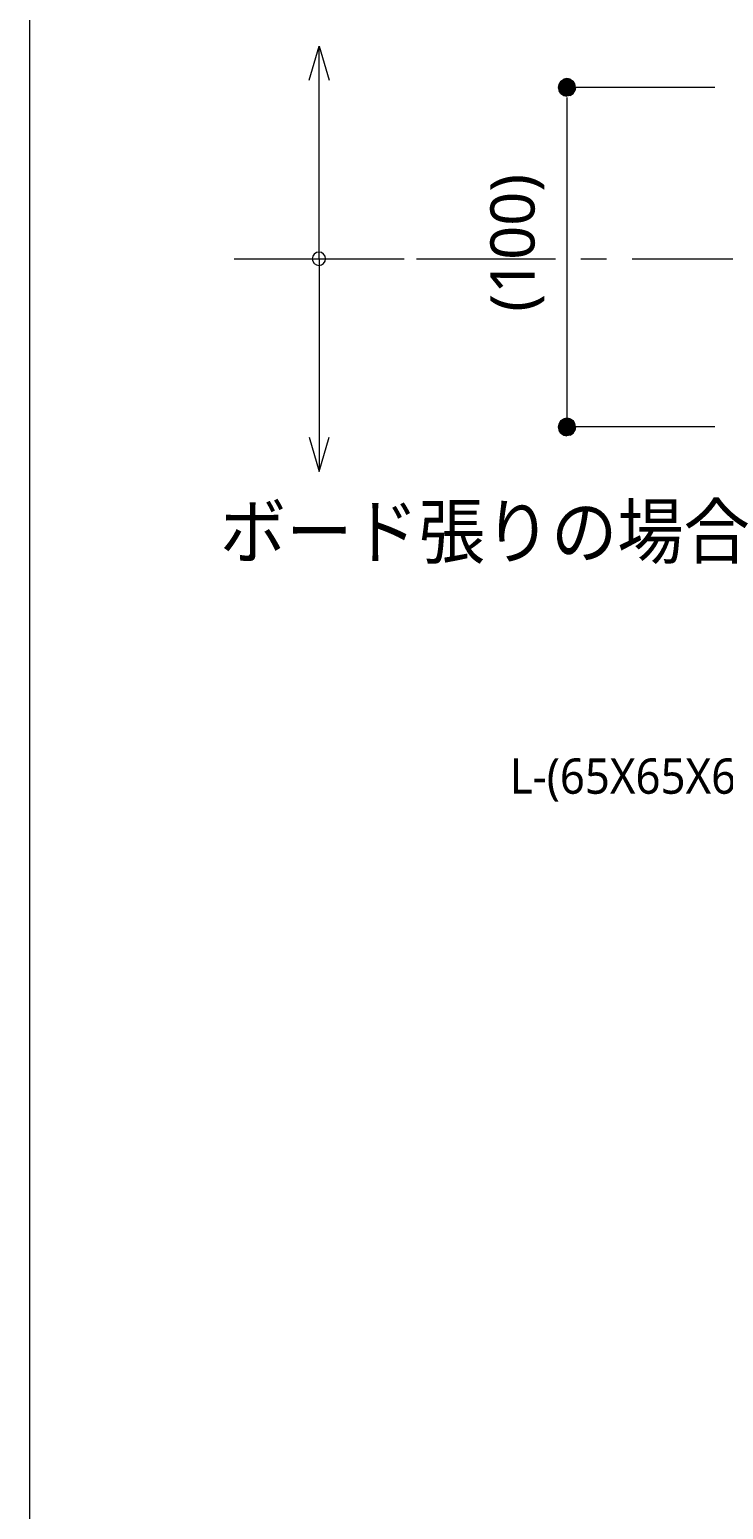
# Model space of a CAD drawing. Header units: millimetres. Extents: x 0 to 420, y 0 to 297.
# Drawn here: x 210.2 to 251, y 148.5 to 235.6 of the extents above; entities that cross this region are included whole.
import ezdxf
from ezdxf.enums import TextEntityAlignment as Align

# ---------------------------------------------------------------- set-up
doc = ezdxf.new("R2010")
doc.units = ezdxf.units.MM
doc.styles.add('kst32b', font='NotoSansJP-Variable.ttf')

msp = doc.modelspace()

# ---------------------------------------------------------------- hatches: boundary and pattern name
h = msp.add_hatch(color=7)
h.paths.add_polyline_path([(241.787, 232.749), (241.596, 232.706), (241.787, 232.22), (241.787, 232.749)])
h.paths.add_polyline_path([(241.596, 232.706), (241.787, 232.22), (241.427, 232.6), (241.596, 232.706)])
h.paths.add_polyline_path([(241.787, 232.22), (241.427, 232.6), (241.321, 232.431), (241.787, 232.22)])
h = msp.add_hatch(color=7)
h.paths.add_polyline_path([(242.253, 232.431), (242.147, 232.6), (241.787, 232.22), (242.253, 232.431)])
h.paths.add_polyline_path([(242.147, 232.6), (241.787, 232.22), (241.977, 232.706), (242.147, 232.6)])
h.paths.add_polyline_path([(241.787, 232.22), (241.977, 232.706), (241.787, 232.749), (241.787, 232.22)])
for points in [[(241.321, 232.431), (241.279, 232.22), (241.787, 232.22), (241.321, 232.431)], [(241.321, 212.429), (241.279, 212.238), (241.787, 212.238), (241.321, 212.429)]]:
    msp.add_hatch(color=7).paths.add_polyline_path(points)
h = msp.add_hatch(color=7)
h.paths.add_polyline_path([(241.279, 232.22), (241.321, 232.029), (241.787, 232.22), (241.279, 232.22)])
h.paths.add_polyline_path([(241.321, 232.029), (241.787, 232.22), (241.427, 231.86), (241.321, 232.029)])
h.paths.add_polyline_path([(241.787, 232.22), (241.427, 231.86), (241.596, 231.754), (241.787, 232.22)])
h = msp.add_hatch(color=7)
h.paths.add_polyline_path([(241.596, 231.754), (241.787, 231.712), (241.787, 232.22), (241.596, 231.754)])
h.paths.add_polyline_path([(241.787, 231.712), (241.787, 232.22), (241.977, 231.754), (241.787, 231.712)])
h.paths.add_polyline_path([(241.787, 232.22), (241.977, 231.754), (242.147, 231.86), (241.787, 232.22)])
h = msp.add_hatch(color=7)
h.paths.add_polyline_path([(242.147, 231.86), (242.253, 232.029), (241.787, 232.22), (242.147, 231.86)])
h.paths.add_polyline_path([(242.253, 232.029), (241.787, 232.22), (242.295, 232.22), (242.253, 232.029)])
h.paths.add_polyline_path([(241.787, 232.22), (242.295, 232.22), (242.253, 232.431), (241.787, 232.22)])
h = msp.add_hatch(color=7)
h.paths.add_polyline_path([(241.787, 212.746), (241.596, 212.704), (241.787, 212.238), (241.787, 212.746)])
h.paths.add_polyline_path([(241.596, 212.704), (241.787, 212.238), (241.427, 212.598), (241.596, 212.704)])
h.paths.add_polyline_path([(241.787, 212.238), (241.427, 212.598), (241.321, 212.429), (241.787, 212.238)])
h = msp.add_hatch(color=7)
h.paths.add_polyline_path([(242.253, 212.429), (242.147, 212.598), (241.787, 212.238), (242.253, 212.429)])
h.paths.add_polyline_path([(242.147, 212.598), (241.787, 212.238), (241.977, 212.704), (242.147, 212.598)])
h.paths.add_polyline_path([(241.787, 212.238), (241.977, 212.704), (241.787, 212.746), (241.787, 212.238)])
h = msp.add_hatch(color=7)
h.paths.add_polyline_path([(241.279, 212.238), (241.321, 212.026), (241.787, 212.238), (241.279, 212.238)])
h.paths.add_polyline_path([(241.321, 212.026), (241.787, 212.238), (241.427, 211.857), (241.321, 212.026)])
h.paths.add_polyline_path([(241.787, 212.238), (241.427, 211.857), (241.596, 211.751), (241.787, 212.238)])
h = msp.add_hatch(color=7)
h.paths.add_polyline_path([(241.596, 211.751), (241.787, 211.709), (241.787, 212.238), (241.596, 211.751)])
h.paths.add_polyline_path([(241.787, 211.709), (241.787, 212.238), (241.977, 211.751), (241.787, 211.709)])
h.paths.add_polyline_path([(241.787, 212.238), (241.977, 211.751), (242.147, 211.857), (241.787, 212.238)])
h = msp.add_hatch(color=7)
h.paths.add_polyline_path([(242.147, 211.857), (242.253, 212.026), (241.787, 212.238), (242.147, 211.857)])
h.paths.add_polyline_path([(242.253, 212.026), (241.787, 212.238), (242.295, 212.238), (242.253, 212.026)])
h.paths.add_polyline_path([(241.787, 212.238), (242.295, 212.238), (242.253, 212.429), (241.787, 212.238)])

# ---------------------------------------------------------------- linework, layer by layer
at = {"lineweight": 13}
for points in [[(210.164, 285.983), (210.164, 45.995)], [(226.61, 232.643), (227.203, 234.654), (227.796, 232.643)], [(227.203, 222.123), (227.203, 234.654)], [(250.486, 232.22), (241.745, 232.22)], [(241.787, 231.627), (241.787, 212.64)], [(222.208, 222.123), (232.198, 222.123)], [(227.203, 222.123), (227.203, 209.613)], [(232.939, 222.123), (241.11, 222.123)], [(242.612, 222.123), (244.115, 222.123)], [(245.618, 222.123), (253.111, 222.123)], [(250.486, 212.238), (241.745, 212.238)], [(226.61, 211.624), (227.203, 209.613), (227.796, 211.624)]]:
    msp.add_lwpolyline(points, dxfattribs=at)
at = {"lineweight": 0}
for points in [[(241.596, 232.706), (241.787, 232.22), (241.427, 232.6)], [(241.787, 232.749), (241.596, 232.706), (241.787, 232.22)], [(241.787, 232.22), (241.977, 232.706), (241.787, 232.749)], [(242.147, 232.6), (241.787, 232.22), (241.977, 232.706)], [(241.321, 232.431), (241.279, 232.22), (241.787, 232.22)], [(241.279, 232.22), (241.321, 232.029), (241.787, 232.22)], [(241.787, 232.22), (241.427, 232.6), (241.321, 232.431)], [(241.321, 232.029), (241.787, 232.22), (241.427, 231.86)], [(241.787, 232.22), (241.427, 231.86), (241.596, 231.754)], [(241.596, 231.754), (241.787, 231.712), (241.787, 232.22)], [(242.253, 232.431), (242.147, 232.6), (241.787, 232.22)], [(241.787, 232.22), (242.295, 232.22), (242.253, 232.431)], [(241.787, 231.712), (241.787, 232.22), (241.977, 231.754)], [(241.787, 232.22), (241.977, 231.754), (242.147, 231.86)], [(242.147, 231.86), (242.253, 232.029), (241.787, 232.22)], [(242.253, 232.029), (241.787, 232.22), (242.295, 232.22)], [(241.596, 212.704), (241.787, 212.238), (241.427, 212.598)], [(241.787, 212.746), (241.596, 212.704), (241.787, 212.238)], [(241.787, 212.238), (241.977, 212.704), (241.787, 212.746)], [(242.147, 212.598), (241.787, 212.238), (241.977, 212.704)], [(241.321, 212.429), (241.279, 212.238), (241.787, 212.238)], [(241.279, 212.238), (241.321, 212.026), (241.787, 212.238)], [(241.787, 212.238), (241.427, 212.598), (241.321, 212.429)], [(241.321, 212.026), (241.787, 212.238), (241.427, 211.857)], [(241.787, 212.238), (241.427, 211.857), (241.596, 211.751)], [(241.596, 211.751), (241.787, 211.709), (241.787, 212.238)], [(242.253, 212.429), (242.147, 212.598), (241.787, 212.238)], [(241.787, 212.238), (242.295, 212.238), (242.253, 212.429)], [(241.787, 211.709), (241.787, 212.238), (241.977, 211.751)], [(241.787, 212.238), (241.977, 211.751), (242.147, 211.857)], [(242.147, 211.857), (242.253, 212.026), (241.787, 212.238)], [(242.253, 212.026), (241.787, 212.238), (242.295, 212.238)]]:
    msp.add_lwpolyline(points, close=True, dxfattribs=at)
at = {"lineweight": 13}
msp.add_lwpolyline([(227.584, 222.134), (227.553, 222.286), (227.469, 222.41), (227.345, 222.494), (227.192, 222.525), (227.04, 222.494), (226.916, 222.41), (226.832, 222.286), (226.801, 222.134), (226.832, 221.981), (226.916, 221.857), (227.04, 221.773), (227.192, 221.742), (227.345, 221.773), (227.469, 221.857), (227.553, 221.981)], close=True, dxfattribs=at)

# ---------------------------------------------------------------- texts
at = {"style": 'kst32b'}
for s, height, p, p2 in [('(100)', 2.5989, (239.882, 219.012), (239.882, 227.133)), ('ボード張りの場合', 3.1187, (221.361, 204.512), (252.548, 204.512)), ('L-(65X65X6以上)', 2.07913, (238.421, 190.627), (257.913, 190.627))]:
    msp.add_text(s, height=height, dxfattribs=at).set_placement(p, p2, align=Align.FIT)

doc.saveas('drawing.dxf')
